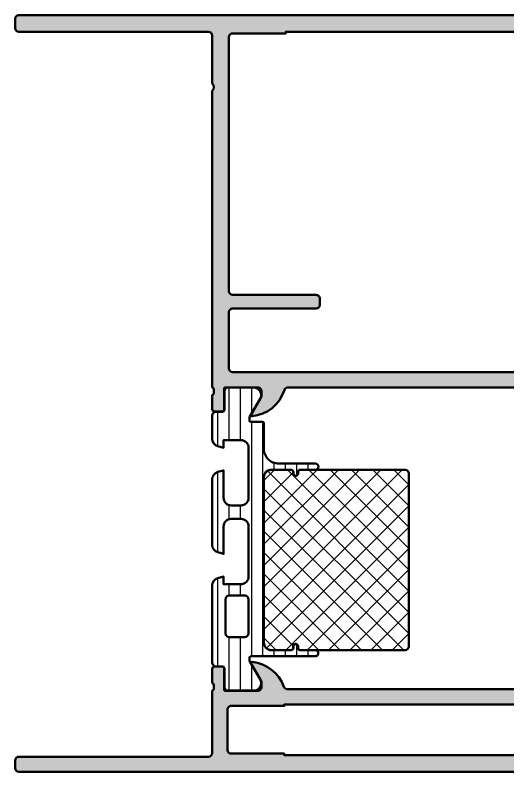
# Model space of a CAD drawing. Extents: x 0 to 130, y 0 to 100.
# Drawn here: x 0 to 65, y 0 to 99.8 of the extents above; entities that cross this region are included whole.
import ezdxf

# ---------------------------------------------------------------- set-up
doc = ezdxf.new("R2010")
doc.units = 0
for name, color, linetype, lineweight in [('0S-Alu contour', 7, 'Continuous', 50), ('0S-Alu hatch', 252, 'Continuous', 25), ('0S-Plastic contour', 254, 'Continuous', 50), ('0S-Plastic hatch', 253, 'Continuous', 25), ('0S-PT contour', 91, 'Continuous', 50), ('0S-PT hatch', 103, 'Continuous', 25)]:
    doc.layers.add(name, color=color, linetype=linetype, lineweight=lineweight)

# ---------------------------------------------------------------- blocks, each defined once
blk = doc.blocks.new('438720__DFF187B1_2FE2_44DF_8793_DDACC9FEA087_')
at = {"layer": '0S-Alu hatch'}
h = blk.add_hatch(color=256, dxfattribs=at)
edge = h.paths.add_edge_path()
edge.add_line((99.8, 50.699999999998), (99.8, 84.29999999999998))
edge.add_arc((98.8, 84.29999999999998), 1.000000000000003, 0, 90)
edge.add_line((98.8, 85.29999999999998), (98.3, 85.29999999999998))
edge.add_line((98.3, 85.29999999999998), (98.3, 82.79999999999998))
edge.add_ellipse((97.3, 82.79999999999998), major_axis=(-1.000000000000003, 0), ratio=1, start_angle=90, end_angle=180, ccw=False)
edge.add_line((97.3, 81.79999999999998), (96, 81.79999999999998))
edge.add_ellipse((96, 82.79999999999998), major_axis=(-1, 0), ratio=1, start_angle=0, end_angle=90, ccw=False)
edge.add_line((95, 82.79999999999998), (95, 89.8))
edge.add_ellipse((95.525, 90.29999999999998), major_axis=(-0.724999999999999, 0), ratio=1, start_angle=-43.60281897270329, end_angle=43.60281897270329, ccw=False)
edge.add_line((95, 90.8), (95, 96.79999999999998))
edge.add_ellipse((96, 96.79999999999998), major_axis=(-1, 0), ratio=1, start_angle=270, end_angle=360, ccw=False)
edge.add_line((96, 97.80000000000001), (97.3, 97.80000000000001))
edge.add_ellipse((97.3, 96.79999999999998), major_axis=(-1, 0), ratio=1, start_angle=180, end_angle=270, ccw=False)
edge.add_line((98.3, 96.79999999999998), (98.3, 95.29999999999998))
edge.add_line((98.3, 95.29999999999998), (98.9, 95.29999999999998))
edge.add_line((98.9, 95.29999999999998), (100, 96.4))
edge.add_line((100, 96.4), (100, 99.8))
edge.add_line((100, 99.8), (0.5000000000000285, 99.8))
edge.add_arc((0.4999999999999716, 99.29999999999998), 0.5, 89.99999999999349, 180)
edge.add_line((-2.84e-14, 99.29999999999998), (0, 98.10000000000002))
edge.add_arc((0.5, 98.10000000000002), 0.5, 180, 270)
edge.add_line((0.5, 97.60000000000001), (25.50000000000002, 97.60000000000001))
edge.add_ellipse((25.5, 97.1), major_axis=(-0.5, 0), ratio=1, start_angle=180, end_angle=269.9999999999984, ccw=False)
edge.add_line((26, 97.1), (26, 90.8))
edge.add_ellipse((25.47500000000001, 90.29999999999998), major_axis=(-0.7249999999999939, 0), ratio=1, start_angle=136.397181027296, end_angle=223.6028189727041, ccw=False)
edge.add_line((26, 89.8), (25.99999999999996, 50.70000000000001))
edge.add_ellipse((25.92116355345694, 50.43247940800688), major_axis=(-0.2788950563274352, 0), ratio=1, start_angle=178.8354106259076, end_angle=253.58012358051252, ccw=False)
edge.add_line((26.20000099999999, 50.42681100000853), (26.20000099999999, 49.97321700000851))
edge.add_ellipse((25.92113290435682, 49.96755634053145), major_axis=(-0.2789255417371434, 0), ratio=1, start_angle=106.4245945553539, end_angle=181.1628700728862, ccw=False)
edge.add_line((25.99999999999999, 49.70001300000852), (25.99999999999999, 47.82000200000002))
edge.add_arc((26.3, 47.82000200000001), 0.3000000000000114, 180, 269.9999999999973)
edge.add_line((26.29999999999999, 47.520002), (27.27997431904277, 47.520002))
edge.add_arc((27.27997431904277, 47.82000200000001), 0.3000000000000185, 270, 360)
edge.add_line((27.57997431904278, 47.82000200000001), (27.57997431904278, 50.58))
edge.add_ellipse((27.69997431904278, 50.57999999999999), major_axis=(-0.1200000000000045, 0), ratio=1, start_angle=270, end_angle=360, ccw=False)
edge.add_line((27.69997431904278, 50.7), (31.99999999999999, 50.70000000000001))
edge.add_ellipse((32, 50.2), major_axis=(-0.5000000000000071, 0), ratio=1, start_angle=180, end_angle=270.00000000000165, ccw=False)
edge.add_line((32.5, 50.2), (32.5, 49.5))
edge.add_line((32.5, 49.5), (31.11850454237761, 47.10717967697243))
edge.add_arc((31.23811978464828, 47.0381197846483), 0.1381197846482893, 150.0000000000119, 275.6225775508016)
edge.add_arc((30.76177675882616, 51.87660886184838), 5.000000000000554, 275.6225775507933, 342.2515836439298)
edge.add_ellipse((35.99999999999982, 50.20000000000041), major_axis=(-0.4999999999993678, 0), ratio=1, start_angle=269.9999999999772, end_angle=342.2515836439069, ccw=False)
edge.add_line((36.00000000000001, 50.69999999999978), (89.80000000000145, 50.69999999999999))
edge.add_ellipse((89.80000000000146, 50.20000000000146), major_axis=(-0.4999999999985292, 0), ratio=1, start_angle=197.748416356074, end_angle=270.00000000000324, ccw=False)
edge.add_arc((95.03822324117381, 51.87660886184879), 4.999999999999937, 197.7484163560697, 264.3774224492063)
edge.add_arc((94.5618802153517, 47.03811978464934), 0.1381197846482883, 264.3774224492046, 389.9999999999987)
edge.add_line((94.68149545762235, 47.10717967697348), (93.3, 49.50000000000102))
edge.add_line((93.3, 49.50000000000102), (93.3, 50.20000000000104))
edge.add_ellipse((93.79999999999998, 50.20000000000102), major_axis=(-0.4999999999999929, 0), ratio=1, start_angle=269.9999999999984, end_angle=360, ccw=False)
edge.add_line((93.8, 50.70000000000101), (98.10002568095764, 50.70000000000104))
edge.add_ellipse((98.10002568095764, 50.57999999999999), major_axis=(-0.1200000000010419, 0), ratio=1, start_angle=180, end_angle=270, ccw=False)
edge.add_line((98.22002568095868, 50.57999999999999), (98.22002568095868, 47.82000200000001))
edge.add_arc((98.5200256809587, 47.82000200000001), 0.3000000000000043, 180, 269.9999999999973)
edge.add_line((98.5200256809587, 47.520002), (99.50000000000146, 47.520002))
edge.add_arc((99.50000000000146, 47.82000200000001), 0.3000000000000114, 270, 360)
edge.add_line((99.80000000000148, 47.82000200000001), (99.80000000000148, 49.70001300000852))
edge.add_ellipse((99.87886709564464, 49.96755634053146), major_axis=(-0.2789255417371443, 0), ratio=1, start_angle=-1.1628700728879835, end_angle=73.57540544464621, ccw=False)
edge.add_line((99.59999900000147, 49.97321700000853), (99.59999900000147, 50.42681100000852))
edge.add_ellipse((99.87883644654246, 50.43247940800686), major_axis=(-0.2788950563253698, 0), ratio=1, start_angle=-73.58012358050928, end_angle=1.1645893740977726, ccw=False)
edge = h.paths.add_edge_path()
edge.add_arc((39.69999999999999, 61.60000000000001), 0.5, 270, 360)
edge.add_line((40.19999999999998, 61.60000000000001), (40.2, 62.40000000000001))
edge.add_arc((39.70000000000002, 62.40000000000001), 0.4999999999999858, 0, 90.0000000000016)
edge.add_line((39.7, 62.89999999999999), (28.69999999999999, 62.90000000000001))
edge.add_ellipse((28.69999999999999, 63.40000000000001), major_axis=(-0.5, 0), ratio=1, start_angle=0, end_angle=90, ccw=False)
edge.add_line((28.19999999999999, 63.4), (28.19999999999999, 96.90000000000003))
edge.add_ellipse((28.69999999999999, 96.90000000000003), major_axis=(-0.5, 0), ratio=1, start_angle=270, end_angle=360, ccw=False)
edge.add_line((28.69999999999999, 97.40000000000003), (35.69999999999999, 97.4))
edge.add_line((35.69999999999999, 97.4), (35.69999999999999, 97.60000000000001))
edge.add_line((35.69999999999999, 97.60000000000001), (85.8, 97.60000000000001))
edge.add_line((85.8, 97.60000000000001), (85.80000000000001, 97.4))
edge.add_line((85.80000000000001, 97.4), (92.79999999999998, 97.4))
edge.add_ellipse((92.79999999999998, 96.90000000000003), major_axis=(-0.5, 0), ratio=1, start_angle=180, end_angle=270, ccw=False)
edge.add_line((93.3, 96.90000000000003), (93.3, 81.5))
edge.add_arc((94.80000000000003, 81.5), 1.500000000000007, 180, 269.9999999999989)
edge.add_line((94.79999999999998, 80), (97.3, 79.99999999999999))
edge.add_ellipse((97.3, 79.49999999999999), major_axis=(-0.5, 0), ratio=1, start_angle=180, end_angle=270, ccw=False)
edge.add_line((97.80000000000001, 79.49999999999999), (97.79999999999998, 63.39999999999999))
edge.add_ellipse((97.3, 63.39999999999999), major_axis=(-0.4999999999999929, 0), ratio=1, start_angle=90.00000000000159, end_angle=180, ccw=False)
edge.add_line((97.30000000000003, 62.9), (86.3, 62.9))
edge.add_arc((86.3, 62.4), 0.5, 90, 180)
edge.add_line((85.8, 62.4), (85.80000000000001, 61.60000000000001))
edge.add_arc((86.3, 61.60000000000001), 0.5000000000000071, 180, 270)
edge.add_line((86.3, 61.1), (97.3, 61.10000000000001))
edge.add_ellipse((97.3, 60.60000000000001), major_axis=(-0.5, 0), ratio=1, start_angle=180, end_angle=270, ccw=False)
edge.add_line((97.80000000000001, 60.60000000000002), (97.79999999999998, 53.19999999999997))
edge.add_ellipse((97.3, 53.19999999999997), major_axis=(-0.4999999999999929, 0), ratio=1, start_angle=90, end_angle=180, ccw=False)
edge.add_line((97.3, 52.69999999999998), (28.69999999999999, 52.70000000000001))
edge.add_ellipse((28.69999999999999, 53.20000000000001), major_axis=(-0.5, 0), ratio=1, start_angle=0, end_angle=90, ccw=False)
edge.add_line((28.19999999999999, 53.2), (28.19999999999998, 60.59999999999999))
edge.add_ellipse((28.69999999999999, 60.59999999999999), major_axis=(-0.5000000000000142, 0), ratio=1, start_angle=269.9999999999984, end_angle=360, ccw=False)
edge.add_line((28.7, 61.10000000000001), (39.69999999999999, 61.10000000000001))
at = {"layer": '0S-Alu contour', "color": 7}
for points in [[(-2.84e-14, 99.29999999999998), (0, 98.10000000000002)], [(98.3, 96.79999999999998), (98.3, 95.29999999999998), (98.9, 95.29999999999998), (100, 96.4), (100, 99.8), (0.5000000000000285, 99.8)], [(0.5, 97.60000000000001), (25.50000000000002, 97.60000000000001)], [(26, 97.1), (26, 90.8)], [(28.19999999999999, 63.4), (28.19999999999999, 96.90000000000003)], [(28.69999999999999, 97.40000000000003), (35.69999999999999, 97.4), (35.69999999999999, 97.60000000000001), (85.8, 97.60000000000001), (85.80000000000001, 97.4), (92.79999999999998, 97.4)], [(93.3, 96.90000000000003), (93.3, 81.5)], [(96, 97.80000000000001), (97.3, 97.80000000000001)], [(95, 90.8), (95, 96.79999999999998)], [(26, 89.8), (25.99999999999996, 50.70000000000001)], [(95, 82.79999999999998), (95, 89.8)], [(98.8, 85.29999999999998), (98.3, 85.29999999999998), (98.3, 82.79999999999998)], [(99.8, 50.699999999998), (99.8, 84.29999999999998)], [(97.3, 81.79999999999998), (96, 81.79999999999998)], [(94.79999999999998, 80), (97.3, 79.99999999999999)], [(97.80000000000001, 79.49999999999999), (97.79999999999998, 63.39999999999999)], [(39.7, 62.89999999999999), (28.69999999999999, 62.90000000000001)], [(97.30000000000003, 62.9), (86.3, 62.9)], [(40.19999999999998, 61.60000000000001), (40.2, 62.40000000000001)], [(85.8, 62.4), (85.80000000000001, 61.60000000000001)], [(28.7, 61.10000000000001), (39.69999999999999, 61.10000000000001)], [(86.3, 61.1), (97.3, 61.10000000000001)], [(28.19999999999999, 53.2), (28.19999999999998, 60.59999999999999)], [(97.80000000000001, 60.60000000000002), (97.79999999999998, 53.19999999999997)], [(97.3, 52.69999999999998), (28.69999999999999, 52.70000000000001)], [(26.20000099999999, 50.42681100000853), (26.20000099999999, 49.97321700000851)], [(27.57997431904278, 47.82000200000001), (27.57997431904278, 50.58)], [(27.69997431904278, 50.7), (31.99999999999999, 50.70000000000001)], [(32.5, 50.2), (32.5, 49.5), (31.11850454237761, 47.10717967697243)], [(36.00000000000001, 50.69999999999978), (89.80000000000145, 50.69999999999999)], [(94.68149545762235, 47.10717967697348), (93.3, 49.50000000000102), (93.3, 50.20000000000104)], [(93.8, 50.70000000000101), (98.10002568095764, 50.70000000000104)], [(98.22002568095868, 50.57999999999999), (98.22002568095868, 47.82000200000001)], [(99.59999900000147, 49.97321700000853), (99.59999900000147, 50.42681100000852)], [(25.99999999999999, 49.70001300000852), (25.99999999999999, 47.82000200000002)], [(99.80000000000148, 47.82000200000001), (99.80000000000148, 49.70001300000852)], [(26.29999999999999, 47.520002), (27.27997431904277, 47.520002)], [(98.5200256809587, 47.520002), (99.50000000000146, 47.520002)]]:
    blk.add_lwpolyline(points, dxfattribs=at)
for centre, radius, start, end in [((0.4999999999999716, 99.29999999999998), 0.5, 89.99999999999349, 180), ((0.5, 98.10000000000002), 0.5, 180, 270), ((98.8, 84.29999999999998), 1.000000000000003, 0, 90), ((94.80000000000003, 81.5), 1.500000000000007, 180, 269.9999999999989), ((39.70000000000002, 62.40000000000001), 0.4999999999999858, 0, 90.0000000000016), ((86.3, 62.4), 0.5, 90, 180), ((39.69999999999999, 61.60000000000001), 0.5, 270, 0), ((86.3, 61.60000000000001), 0.5000000000000071, 180, 270), ((30.76177675882616, 51.87660886184838), 5.000000000000554, 275.6225775507933, 342.2515836439298), ((95.03822324117381, 51.87660886184879), 4.999999999999937, 197.7484163560697, 264.3774224492063), ((26.3, 47.82000200000001), 0.3000000000000114, 180, 269.9999999999973), ((27.27997431904277, 47.82000200000001), 0.3000000000000185, 270, 0), ((31.23811978464828, 47.0381197846483), 0.1381197846482893, 150.0000000000119, 275.6225775508016), ((94.5618802153517, 47.03811978464934), 0.1381197846482883, 264.3774224492046, 29.99999999999864), ((98.5200256809587, 47.82000200000001), 0.3000000000000043, 180, 269.9999999999973), ((99.50000000000146, 47.82000200000001), 0.3000000000000114, 270, 0)]:
    blk.add_arc(centre, radius, start, end, dxfattribs=at)
at = {"layer": '0S-Alu contour', "color": 7, "extrusion": (0, 0, -1)}
for centre, radius, start, end in [((-25.5, 97.1), 0.5, 90.0000000000016, 180), ((-28.69999999999999, 96.90000000000003), 0.5, 0, 90), ((-92.79999999999998, 96.90000000000003), 0.5, 90, 180), ((-96, 96.79999999999998), 1, 0, 90), ((-97.3, 96.79999999999998), 1, 90, 180), ((-25.47500000000001, 90.29999999999998), 0.7249999999999939, 136.3971810272959, 223.6028189727041), ((-95.525, 90.29999999999998), 0.724999999999999, 316.3971810272967, 43.60281897270331), ((-96, 82.79999999999998), 1, 270, 0), ((-97.3, 82.79999999999998), 1.000000000000003, 180, 270), ((-97.3, 79.49999999999999), 0.5, 90, 180), ((-28.69999999999999, 63.40000000000001), 0.5, 270, 0), ((-97.3, 63.39999999999999), 0.4999999999999929, 180, 269.9999999999984), ((-28.69999999999999, 60.59999999999999), 0.5000000000000142, 0, 90.0000000000016), ((-97.3, 60.60000000000001), 0.5, 90, 180), ((-28.69999999999999, 53.20000000000001), 0.5, 270, 0), ((-97.3, 53.19999999999997), 0.4999999999999929, 180, 270), ((-25.92116355345694, 50.43247940800688), 0.2788950563274352, 106.4198764194875, 181.1645893740925), ((-25.92113290435682, 49.96755634053145), 0.2789255417371434, 178.8371299271138, 253.5754054446461), ((-27.69997431904278, 50.57999999999999), 0.1200000000000045, 0, 90), ((-32, 50.2), 0.5000000000000071, 89.99999999999837, 180), ((-35.99999999999982, 50.20000000000041), 0.4999999999993678, 17.74841635609313, 90.0000000000228), ((-89.80000000000146, 50.20000000000146), 0.4999999999985292, 89.99999999999675, 162.251583643926), ((-93.79999999999998, 50.20000000000102), 0.4999999999999929, 0, 90.0000000000016), ((-98.10002568095764, 50.57999999999999), 0.1200000000010419, 90, 180), ((-99.87883644654246, 50.43247940800686), 0.2788950563253698, 358.8354106259022, 73.58012358050937), ((-99.87886709564464, 49.96755634053146), 0.2789255417371443, 286.4245945553538, 1.162870072888105)]:
    blk.add_arc(centre, radius, start, end, dxfattribs=at)
blk = doc.blocks.new('438260__5B9EB862_F259_4979_A727_51D147B3222C_')
at = {"layer": '0S-Alu hatch'}
h = blk.add_hatch(color=256, dxfattribs=at)
edge = h.paths.add_edge_path()
edge.add_line((123.7, 3.999999999999999), (123.7, 4.5))
edge.add_arc((123.2, 4.5), 0.4999999999999992, 0, 90)
edge.add_line((123.2, 4.999999999999999), (120.4, 5))
edge.add_arc((120.4, 4.500000000000003), 0.4999999999999974, 89.99999999999837, 180)
edge.add_line((119.9, 4.5), (119.9, 4.299999999999999))
edge.add_arc((120.4, 4.299999999999998), 0.5000000000000018, 180, 270)
edge.add_line((120.4, 3.799999999999997), (120.9, 3.799999999999998))
edge.add_ellipse((120.9, 3.299999999999998), major_axis=(-0.5, 0), ratio=1, start_angle=180, end_angle=270, ccw=False)
edge.add_line((121.4, 3.299999999999998), (121.4, 2.499999999999996))
edge.add_ellipse((120.9, 2.499999999999998), major_axis=(-0.5, 0), ratio=1, start_angle=90, end_angle=180, ccw=False)
edge.add_line((120.9, 1.999999999999998), (104.8, 2.000000000000001))
edge.add_line((104.8, 2.000000000000001), (98.7287529500121, 2.433660503570568))
edge.add_ellipse((98.80000000000003, 3.431119203401302), major_axis=(-0.9999999999999994, 0), ratio=1, start_angle=0, end_angle=85.91438322002472, ccw=False)
edge.add_line((97.80000000000001, 3.4311192034013), (97.80000000000001, 8.500000000000027))
edge.add_ellipse((98.30000000000001, 8.500000000000025), major_axis=(-0.4999999999999929, 0), ratio=1, start_angle=270, end_angle=360, ccw=False)
edge.add_line((98.30000000000001, 9.000000000000018), (99.30000000000001, 9.000000000000014))
edge.add_arc((99.30000000000001, 9.500000000000004), 0.4999999999999894, 270, 360)
edge.add_line((99.8, 9.500000000000007), (99.8, 10.69999999999998))
edge.add_ellipse((99.87883644654305, 10.9675205919931), major_axis=(-0.2788950563274398, 0), ratio=1, start_angle=-1.1645893740985116, end_angle=73.58012358050672, ccw=False)
edge.add_line((99.599999, 10.97318899999149), (99.599999, 11.42678299999149))
edge.add_ellipse((99.87886709564316, 11.43244365946854), major_axis=(-0.2789255417371504, 0), ratio=1, start_angle=-73.5754054446466, end_angle=1.1628700728858803, ccw=False)
edge.add_line((99.8, 11.69998699999149), (99.8, 13.57999799999999))
edge.add_arc((99.49999999999999, 13.57999799999999), 0.3000000000000043, 0, 89.99999999999729)
edge.add_line((99.50000000000001, 13.87999799999999), (98.5200256809572, 13.87999799999999))
edge.add_arc((98.5200256809572, 13.57999799999999), 0.3000000000000043, 90, 180)
edge.add_line((98.2200256809572, 13.57999799999999), (98.2200256809572, 10.81999999999999))
edge.add_ellipse((98.10002568095724, 10.81999999999999), major_axis=(-0.1199999999999761, 0), ratio=1, start_angle=90, end_angle=180, ccw=False)
edge.add_line((98.10002568095724, 10.70000000000001), (93.79999999999998, 10.70000000000001))
edge.add_ellipse((93.8, 11.20000000000001), major_axis=(-0.5000000000000036, 0), ratio=1, start_angle=0, end_angle=89.9999999999967, ccw=False)
edge.add_line((93.3, 11.20000000000002), (93.3, 11.9))
edge.add_line((93.3, 11.9), (94.68149545762235, 14.29282032302757))
edge.add_arc((94.5618802153517, 14.36188021535171), 0.1381197846482903, 329.9999999999994, 455.6225775507956)
edge.add_arc((95.03822324117374, 9.52339113815216), 5.000000000000031, 95.62257755079277, 160.0499003679405)
edge.add_ellipse((89.86827747940465, 11.39999999999997), major_axis=(-0.499999999999961, 0), ratio=1, start_angle=90.00000000000978, end_angle=160.0499003679496, ccw=False)
edge.add_line((89.86827747940472, 10.90000000000001), (35.93172252059527, 10.90000000000001))
edge.add_ellipse((35.93172252059527, 11.40000000000015), major_axis=(-0.5000000000001404, 0), ratio=1, start_angle=19.95009963205888, end_angle=90, ccw=False)
edge.add_arc((30.76177675882624, 9.523391138152375), 4.999999999999785, 19.95009963205865, 84.37742244920679)
edge.add_arc((31.23811978464829, 14.3618802153517), 0.1381197846482707, 84.37742244920344, 209.9999999999997)
edge.add_line((31.11850454237765, 14.29282032302757), (32.50000000000002, 11.9))
edge.add_line((32.50000000000002, 11.9), (32.50000000000006, 11.20000000000004))
edge.add_ellipse((32, 11.20000000000007), major_axis=(-0.500000000000057, 0), ratio=1, start_angle=89.9999999999967, end_angle=180, ccw=False)
edge.add_line((31.99999999999997, 10.70000000000001), (27.69997431904275, 10.70000000000001))
edge.add_ellipse((27.69997431904277, 10.81999999999998), major_axis=(-0.1199999999999655, 0), ratio=1, start_angle=0, end_angle=89.99999999999329, ccw=False)
edge.add_line((27.57997431904281, 10.81999999999998), (27.57997431904279, 13.57999800000001))
edge.add_arc((27.2799743190428, 13.57999799999999), 0.2999999999999971, 0, 90.00000000000273)
edge.add_line((27.27997431904278, 13.87999799999999), (26.29999999999999, 13.87999799999999))
edge.add_arc((26.29999999999997, 13.57999799999999), 0.2999999999999989, 89.99999999999729, 180)
edge.add_line((25.99999999999997, 13.57999800000001), (25.99999999999999, 11.69998699999147))
edge.add_ellipse((25.92113290435684, 11.43244365946854), major_axis=(-0.2789255417371332, 0), ratio=1, start_angle=178.8371299271155, end_angle=253.5754054446486, ccw=False)
edge.add_line((26.20000099999999, 11.42678299999149), (26.20000099999999, 10.9731889999915))
edge.add_ellipse((25.92116355345698, 10.9675205919931), major_axis=(-0.2788950563273956, 0), ratio=1, start_angle=106.419876419496, end_angle=181.164589374102, ccw=False)
edge.add_line((26.00000000000003, 10.70000000000003), (26, 2.500000000000033))
edge.add_ellipse((25.49999999999999, 2.500000000000023), major_axis=(-0.5000000000000142, 0), ratio=1, start_angle=90.00000000000159, end_angle=180, ccw=False)
edge.add_line((25.5, 2.000000000000009), (0.4999999999999432, 2.000000000000015))
edge.add_arc((0.4999999999999716, 1.500000000000044), 0.4999999999999716, 90.00000000000325, 180)
edge.add_line((0, 1.50000000000003), (0, 0.5000000000000313))
edge.add_arc((0.5, 0.5000000000000169), 0.5, 180, 270)
edge.add_line((0.5, 1.69e-14), (129.5, 0))
edge.add_arc((129.5, 0.5), 0.5, 270, 360)
edge.add_line((130, 0.4999999999999998), (130, 4.499999999999999))
edge.add_arc((129.5, 4.499999999999999), 0.500000000000002, 0, 90)
edge.add_line((129.5, 5), (128.2, 5))
edge.add_arc((128.2, 4.499999999999999), 0.5000000000000009, 90, 180)
edge.add_line((127.7, 4.5), (127.7, 3.999999999999999))
edge.add_line((127.7, 3.999999999999999), (128.7, 3.999999999999998))
edge.add_line((128.7, 3.999999999999998), (128.7, 2.499999999999999))
edge.add_ellipse((127.7, 2.499999999999999), major_axis=(-1, 0), ratio=1, start_angle=90, end_angle=180, ccw=False)
edge.add_line((127.7, 1.499999999999999), (123.7, 1.499999999999999))
edge.add_ellipse((123.7, 2.499999999999999), major_axis=(-1, 0), ratio=1, start_angle=0, end_angle=90, ccw=False)
edge.add_line((122.7, 2.499999999999997), (122.7, 3.999999999999999))
edge.add_line((122.7, 3.999999999999999), (123.7, 3.999999999999999))
edge = h.paths.add_edge_path()
edge.add_line((90.30000000000001, 2.200000000000016), (35.5, 2.200000000000016))
edge.add_line((35.5, 2.200000000000016), (35.5, 2.400000000000015))
edge.add_line((35.5, 2.400000000000015), (28.5, 2.400000000000016))
edge.add_ellipse((28.50000000000001, 2.90000000000003), major_axis=(-0.5000000000000138, 0), ratio=1, start_angle=0, end_angle=89.9999999999983, ccw=False)
edge.add_line((28, 2.900000000000046), (27.99999999999994, 8.200000000000003))
edge.add_ellipse((28.49999999999997, 8.199999999999992), major_axis=(-0.5000000000000285, 0), ratio=1, start_angle=269.9999999999984, end_angle=360, ccw=False)
edge.add_line((28.49999999999999, 8.70000000000002), (35.50000000000003, 8.700000000000014))
edge.add_line((35.50000000000003, 8.700000000000014), (35.5, 8.900000000000013))
edge.add_line((35.5, 8.900000000000013), (90.29999999999998, 8.900000000000013))
edge.add_line((90.29999999999998, 8.900000000000013), (90.29999999999998, 8.700000000000014))
edge.add_line((90.29999999999998, 8.700000000000014), (95.29999999999998, 8.700000000000015))
edge.add_ellipse((95.30000000000001, 8.200000000000008), major_axis=(-0.5000000000000071, 0), ratio=1, start_angle=180, end_angle=270.00000000000165, ccw=False)
edge.add_line((95.80000000000001, 8.200000000000014), (95.79999999999998, 2.900000000000019))
edge.add_ellipse((95.29999999999998, 2.900000000000022), major_axis=(-0.5000000000000071, 0), ratio=1, start_angle=90, end_angle=180, ccw=False)
edge.add_line((95.29999999999998, 2.400000000000015), (90.29999999999998, 2.400000000000016))
edge.add_line((90.29999999999998, 2.400000000000016), (90.30000000000001, 2.200000000000016))
at = {"layer": '0S-Alu contour', "color": 7}
for points in [[(31.11850454237765, 14.29282032302757), (32.50000000000002, 11.9), (32.50000000000006, 11.20000000000004)], [(93.3, 11.20000000000002), (93.3, 11.9), (94.68149545762235, 14.29282032302757)], [(25.99999999999997, 13.57999800000001), (25.99999999999999, 11.69998699999147)], [(27.27997431904278, 13.87999799999999), (26.29999999999999, 13.87999799999999)], [(27.57997431904281, 10.81999999999998), (27.57997431904279, 13.57999800000001)], [(98.2200256809572, 13.57999799999999), (98.2200256809572, 10.81999999999999)], [(99.50000000000001, 13.87999799999999), (98.5200256809572, 13.87999799999999)], [(99.8, 11.69998699999149), (99.8, 13.57999799999999)], [(26.20000099999999, 11.42678299999149), (26.20000099999999, 10.9731889999915)], [(99.599999, 10.97318899999149), (99.599999, 11.42678299999149)], [(26.00000000000003, 10.70000000000003), (26, 2.500000000000033)], [(31.99999999999997, 10.70000000000001), (27.69997431904275, 10.70000000000001)], [(89.86827747940472, 10.90000000000001), (35.93172252059527, 10.90000000000001)], [(98.10002568095724, 10.70000000000001), (93.79999999999998, 10.70000000000001)], [(99.8, 9.500000000000007), (99.8, 10.69999999999998)], [(98.30000000000001, 9.000000000000018), (99.30000000000001, 9.000000000000014)], [(28, 2.900000000000046), (27.99999999999994, 8.200000000000003)], [(28.49999999999999, 8.70000000000002), (35.50000000000003, 8.700000000000014), (35.5, 8.900000000000013), (90.29999999999998, 8.900000000000013), (90.29999999999998, 8.700000000000014), (95.29999999999998, 8.700000000000015)], [(95.80000000000001, 8.200000000000014), (95.79999999999998, 2.900000000000019)], [(97.80000000000001, 3.4311192034013), (97.80000000000001, 8.500000000000027)], [(123.2, 4.999999999999999), (120.4, 5)], [(129.5, 5), (128.2, 5)], [(119.9, 4.5), (119.9, 4.299999999999999)], [(122.7, 2.499999999999997), (122.7, 3.999999999999999), (123.7, 3.999999999999999)], [(123.7, 3.999999999999999), (123.7, 4.5)], [(127.7, 4.5), (127.7, 3.999999999999999), (128.7, 3.999999999999998), (128.7, 2.499999999999999)], [(130, 0.4999999999999998), (130, 4.499999999999999)], [(120.4, 3.799999999999997), (120.9, 3.799999999999998)], [(121.4, 3.299999999999998), (121.4, 2.499999999999996)], [(25.5, 2.000000000000009), (0.4999999999999432, 2.000000000000015)], [(90.30000000000001, 2.200000000000016), (35.5, 2.200000000000016), (35.5, 2.400000000000015), (28.5, 2.400000000000016)], [(95.29999999999998, 2.400000000000015), (90.29999999999998, 2.400000000000016), (90.30000000000001, 2.200000000000016)], [(120.9, 1.999999999999998), (104.8, 2.000000000000001), (98.7287529500121, 2.433660503570568)], [(0, 1.50000000000003), (0, 0.5000000000000313)], [(127.7, 1.499999999999999), (123.7, 1.499999999999999)], [(0.5, 1.69e-14), (129.5, 0)]]:
    blk.add_lwpolyline(points, dxfattribs=at)
for centre, radius, start, end in [((31.23811978464829, 14.3618802153517), 0.1381197846482707, 84.37742244920344, 209.9999999999997), ((30.76177675882624, 9.523391138152375), 4.999999999999785, 19.95009963205865, 84.37742244920679), ((95.03822324117374, 9.52339113815216), 5.000000000000031, 95.62257755079277, 160.0499003679405), ((94.5618802153517, 14.36188021535171), 0.1381197846482903, 329.9999999999994, 95.62257755079555), ((26.29999999999997, 13.57999799999999), 0.2999999999999989, 89.99999999999729, 180), ((27.2799743190428, 13.57999799999999), 0.2999999999999971, 0, 90.00000000000273), ((98.5200256809572, 13.57999799999999), 0.3000000000000043, 90, 180), ((99.49999999999999, 13.57999799999999), 0.3000000000000043, 0, 89.99999999999729), ((99.30000000000001, 9.500000000000004), 0.4999999999999894, 270, 0), ((120.4, 4.500000000000003), 0.4999999999999974, 89.99999999999837, 180), ((123.2, 4.5), 0.4999999999999992, 0, 90), ((128.2, 4.499999999999999), 0.5000000000000009, 90, 180), ((129.5, 4.499999999999999), 0.500000000000002, 0, 90), ((120.4, 4.299999999999998), 0.5000000000000018, 180, 270), ((0.4999999999999716, 1.500000000000044), 0.4999999999999716, 90.00000000000325, 180), ((0.5, 0.5000000000000169), 0.5, 180, 270), ((129.5, 0.5), 0.5, 270, 0)]:
    blk.add_arc(centre, radius, start, end, dxfattribs=at)
at = {"layer": '0S-Alu contour', "color": 7, "extrusion": (0, 0, -1)}
for centre, radius, start, end in [((-25.92113290435684, 11.43244365946854), 0.2789255417371332, 106.4245945553514, 181.1628700728846), ((-32, 11.20000000000007), 0.500000000000057, 180, 270.0000000000033), ((-35.93172252059527, 11.40000000000015), 0.5000000000001404, 270, 340.0499003679411), ((-89.86827747940465, 11.39999999999997), 0.499999999999961, 199.9500996320505, 269.9999999999902), ((-93.8, 11.20000000000001), 0.5000000000000036, 270.0000000000033, 0), ((-99.87886709564316, 11.43244365946854), 0.2789255417371504, 358.8371299271141, 73.57540544464665), ((-25.92116355345698, 10.9675205919931), 0.2788950563273956, 178.835410625898, 253.580123580504), ((-27.69997431904277, 10.81999999999998), 0.1199999999999655, 270.0000000000068, 0), ((-98.10002568095724, 10.81999999999999), 0.1199999999999761, 180, 270), ((-99.87883644654305, 10.9675205919931), 0.2788950563274398, 286.4198764194934, 1.164589374098488), ((-98.30000000000001, 8.500000000000025), 0.4999999999999929, 0, 90), ((-28.49999999999997, 8.199999999999992), 0.5000000000000285, 0, 90.0000000000016), ((-95.30000000000001, 8.200000000000008), 0.5000000000000071, 89.99999999999837, 180), ((-98.80000000000003, 3.431119203401302), 0.9999999999999994, 274.0856167799754, 0), ((-120.9, 3.299999999999998), 0.5, 90, 180), ((-25.49999999999999, 2.500000000000023), 0.5000000000000142, 180, 269.9999999999984), ((-28.50000000000001, 2.90000000000003), 0.5000000000000138, 270.0000000000017, 0), ((-95.29999999999998, 2.900000000000022), 0.5000000000000071, 180, 270), ((-120.9, 2.499999999999998), 0.5, 180, 270), ((-123.7, 2.499999999999999), 1, 270, 0), ((-127.7, 2.499999999999999), 1, 180, 270)]:
    blk.add_arc(centre, radius, start, end, dxfattribs=at)
blk = doc.blocks.new('284257__7E490829_2574_4568_9CB7_D7D59CC51C2A___B573F062_CD76_4101_97BA_6370BFA77644_')
at = {"layer": '0S-Plastic hatch'}
h = blk.add_hatch(dxfattribs=at)
h.set_pattern_fill('ANSI31', color=256, scale=0.4680000000000001, angle=45, style=0)
h.set_pattern_definition([(90, (0, 0), (-1.4859, 0), [])])
edge = h.paths.add_edge_path()
edge.add_ellipse((27.00110710594783, 29.91999088750824), major_axis=(-1.001153084358503, 0), ratio=1, start_angle=0.040326431516689354, end_angle=74.940297523521, ccw=False)
edge.add_line((25.99995426956255, 29.9192862469864), (25.99995426956261, 38.58127355167418))
edge.add_ellipse((27.00114681860393, 38.58048353022949), major_axis=(-1.001192860736501, 0), ratio=1, start_angle=285.06279992739553, end_angle=359.95478903119766, ccw=False)
edge.add_line((26.74095921340987, 39.54727696964306), (27.49993901077337, 39.75027989933032))
edge.add_line((27.49993901077337, 39.75027989933032), (27.49993901077366, 36.15027989933746))
edge.add_arc((28.50007618974189, 36.15041708073968), 1.000137188376308, 180.0078588372284, 269.9932336118363)
edge.add_line((28.49995807778888, 35.15027989933763), (29.79996572012496, 35.15027989933763))
edge.add_arc((29.7998556998959, 36.15038915102483), 1.000109257738763, 270.0063030061466, 359.9932598634653)
edge.add_line((30.79996495071461, 36.15027150059711), (30.7999649507145, 42.75027989933049))
edge.add_arc((29.79984730016724, 42.75016224791457), 1.000117657467366, 0.0067401365346983, 89.99369699385863)
edge.add_line((29.79995732132025, 43.75027989933032), (27.49993901077366, 43.75027989933033))
edge.add_line((27.49993901077366, 43.75027989933033), (27.49996189895691, 42.75027989933044))
edge.add_line((27.49996189895691, 42.75027989933044), (26.74095921341015, 42.95322179386157))
edge.add_ellipse((27.00107350509695, 43.91995107328201), major_axis=(-1.001111854104478, 0), ratio=1, start_angle=0.040326431516689354, end_angle=74.9402975235069, ccw=False)
edge.add_line((25.99996189895549, 43.91924646177937), (25.99996189895549, 46.98996489895546))
edge.add_ellipse((26.5, 46.98996489895546), major_axis=(-0.5000381010445097, 0), ratio=1, start_angle=270, end_angle=360, ccw=False)
edge.add_line((26.5, 47.49000299999997), (27.32033267325758, 47.49000299999997))
edge.add_arc((27.32033267325753, 47.79000299999998), 0.3000000000000114, 270.0000000000108, 360)
edge.add_line((27.62033267325754, 47.79000299999998), (27.61999804395126, 50.19000138293622))
edge.add_ellipse((28.11999402139006, 50.19000402256122), major_axis=(-0.499995977445768, 0), ratio=1, start_angle=-90.0003024811964, end_angle=0.0003024817733034979, ccw=False)
edge.add_line((28.11999666101522, 50.69000000000002), (31.43515934783162, 50.69000000000002))
edge.add_ellipse((31.44703679091148, 49.69007053931508), major_axis=(-0.9999999999999012, 0), ratio=1, start_angle=150.0000034006488, end_angle=270.68054336164613, ccw=False)
edge.add_line((32.3130622243721, 49.19007059071591), (30.96698728326969, 46.85860008235883))
edge.add_arc((31.40000000000005, 46.60860010805929), 0.4999999999999749, 150.0000034006565, 180)
edge.add_line((30.90000000000008, 46.60860010805937), (30.90000349767237, 46.34999996007898))
edge.add_arc((31.10000349767219, 46.3499999600787), 0.1999999999998181, 180, 269.9999999999349)
edge.add_line((31.10000349767196, 46.14999996007888), (32.64996189895575, 46.14999996007904))
edge.add_ellipse((32.64996189895574, 45.99999996007904), major_axis=(-0.1499999999999915, 0), ratio=1, start_angle=180, end_angle=269.99999999999454, ccw=False)
edge.add_line((32.79996189895573, 45.99999996007903), (32.7999618989555, 42.72997289329786))
edge.add_arc((34.79836185536665, 42.64998780583801), 2.00000000000001, 177.7079847789673, 269.9999999999988)
edge.add_line((34.79836185536661, 40.649987805838), (39.59995772363342, 40.64998780583755))
edge.add_ellipse((39.59995772363342, 40.24999390935316), major_axis=(-0.3999938964843821, 0), ratio=1, start_angle=90, end_angle=270, ccw=False)
edge.add_line((39.59995772363342, 39.85000001286879), (37.59995467187585, 39.85000001286817))
edge.add_arc((37.59995467187585, 39.55000001286821), 0.2999999999999545, 90, 180)
edge.add_line((37.2999546718759, 39.55000001286821), (37.29995467187578, 39.35000001286566))
edge.add_ellipse((36.9999592495125, 39.35000001286558), major_axis=(-0.2999954223632812, 0), ratio=1, start_angle=0, end_angle=180, ccw=False)
edge.add_line((36.69996382714922, 39.3500000128655), (36.69996382714911, 39.55000001286804))
edge.add_arc((36.39996382714904, 39.55000001286809), 0.3000000000000682, 0, 90)
edge.add_line((36.39996382714904, 39.85000001286816), (33.80000004367017, 39.85000001286907))
edge.add_arc((33.80000004367014, 38.85000001286893), 1.000000000000135, 89.99999999999837, 180)
edge.add_line((32.80000004367, 38.85000001286902), (32.8000000436684, 17.04998780583797))
edge.add_arc((33.80000004366852, 17.04998780583791), 1.000000000000113, 180, 270.0000000000098)
edge.add_line((33.80000004366869, 16.0499878058378), (36.39996382714898, 16.04998780583774))
edge.add_arc((36.39996382714904, 16.34998780583792), 0.3000000000001819, 269.9999999999891, 360)
edge.add_line((36.69996382714922, 16.34998780583792), (36.69996382714911, 16.54998780584041))
edge.add_ellipse((36.99995924951244, 16.54998780584044), major_axis=(-0.2999954223633381, 0), ratio=1, start_angle=180, end_angle=360, ccw=False)
edge.add_line((37.29995467187578, 16.54998780584048), (37.29995467187578, 16.34998780583792))
edge.add_arc((37.59995467187591, 16.34998780583792), 0.300000000000125, 180, 269.9999999999891)
edge.add_line((37.59995467187585, 16.0499878058378), (39.59995772363348, 16.0499878058378))
edge.add_ellipse((39.59995772363345, 15.64999390935343), major_axis=(-0.399993896484375, 0), ratio=1, start_angle=89.99999999999591, end_angle=269.9999999999959, ccw=False)
edge.add_line((39.59995772363342, 15.25000001286905), (31.10000000000004, 15.25000001286894))
edge.add_arc((31.10000000000004, 15.05000001286893), 0.2000000000000046, 90, 180)
edge.add_line((30.90000000000003, 15.0500000128689), (30.90000000000008, 14.7913998919406))
edge.add_arc((31.40000000000004, 14.79139989194068), 0.4999999999999574, 180, 209.9999965993434)
edge.add_line((30.96698728326969, 14.54139991764115), (32.31306222437198, 12.20992940928408))
edge.add_ellipse((31.44703679091139, 11.70992946068495), major_axis=(-0.9999999999998701, 0), ratio=1, start_angle=89.31945663835302, end_angle=209.9999965993502, ccw=False)
edge.add_line((31.4351593478315, 10.71000000000003), (28.11999666101534, 10.71000000000003))
edge.add_ellipse((28.11999402139017, 11.20999597743872), major_axis=(-0.4999959774456543, 0), ratio=1, start_angle=-0.0003024817733034979, end_angle=90.00030248119651, ccw=False)
edge.add_line((27.61999804395149, 11.20999861706371), (27.62033267325765, 13.60999700000001))
edge.add_arc((27.32033267325758, 13.60999699999996), 0.3000000000000682, 0, 90)
edge.add_line((27.32033267325758, 13.90999700000002), (26.50000005859713, 13.90999701287164))
edge.add_ellipse((26.50000005859709, 14.40999701287173), major_axis=(-0.5000000000000906, 0), ratio=1, start_angle=1.2194326814096712e-05, end_angle=90.00000000000318, ccw=False)
edge.add_line((26.00000005859701, 14.40999690624123), (26.00000000994234, 24.58101912852668))
edge.add_ellipse((27.00116168274067, 24.58022913144578), major_axis=(-1.001161984483901, 0), ratio=1, start_angle=285.062799927394, end_angle=359.9547890311816, ccw=False)
edge.add_line((26.74098210159329, 25.54699275546651), (27.49996189895674, 25.74999568515368))
edge.add_line((27.49996189895674, 25.74999568515368), (27.49993901077349, 24.74999568515368))
edge.add_line((27.49993901077349, 24.74999568515368), (29.79995732132025, 24.74999568515379))
edge.add_arc((29.79984730050303, 25.75011028447322), 1.000114605371024, 270.0063030061395, 359.9932598633572)
edge.add_line((30.79996189895397, 25.74999263341634), (30.79996495071473, 32.35029440486361))
edge.add_arc((29.79985569989593, 32.3501767544358), 1.00010925773885, 0.0067401366428458, 89.9936969938615)
edge.add_line((29.79996572012485, 33.35028600612309), (28.49995807778916, 33.35028600612308))
edge.add_arc((28.50007618974206, 32.35014882472086), 1.000137188376476, 90.00676638815717, 179.9921411627716)
edge.add_line((27.49993901077366, 32.35028600612331), (27.49993901077332, 28.75029213900062))
edge.add_line((27.49993901077332, 28.75029213900062), (26.74098210159386, 28.95322179386158))
edge = h.paths.add_edge_path()
edge.add_arc((30.26817536364914, 18.2547240112248), 0.4999999999999965, 270, 360)
edge.add_line((30.76817536364913, 18.25472401122481), (30.76817536364913, 22.75472401122481))
edge.add_arc((30.26817536364919, 22.75472401122474), 0.4999999999999432, 0, 90.00000000000651)
edge.add_line((30.26817536364914, 23.25472401122469), (28.26817476833733, 23.25472401122469))
edge.add_arc((28.26817476833732, 22.75472401122469), 0.5000000000000071, 89.99999999999837, 180.0000430627042)
edge.add_line((27.76817476833745, 22.75472363546082), (27.76817852597654, 18.25472363546093))
edge.add_arc((28.26817852597637, 18.25472401122478), 0.4999999999999706, 180.0000430542398, 269.9999999999935)
edge.add_line((28.26817852597631, 17.75472401122481), (30.26817536364914, 17.75472401122481))
at = {"layer": '0S-Alu contour', "color": 7}
for points in [[(30.26817536364914, 23.25472401122469), (28.26817476833733, 23.25472401122469)], [(27.76817476833745, 22.75472363546082), (27.76817852597654, 18.25472363546093)], [(30.76817536364913, 18.25472401122481), (30.76817536364913, 22.75472401122481)], [(28.26817852597631, 17.75472401122481), (30.26817536364914, 17.75472401122481)]]:
    blk.add_lwpolyline(points, dxfattribs=at)
for centre, radius, start, end in [((28.26817476833732, 22.75472401122469), 0.5000000000000071, 89.99999999999837, 180.0000430627042), ((30.26817536364919, 22.75472401122474), 0.4999999999999432, 0, 90.00000000000651), ((28.26817852597637, 18.25472401122478), 0.4999999999999706, 180.0000430542398, 269.9999999999935), ((30.26817536364914, 18.2547240112248), 0.4999999999999965, 270, 0)]:
    blk.add_arc(centre, radius, start, end, dxfattribs=at)
at = {"layer": '0S-Plastic contour', "color": 7}
for points in [[(27.62033267325754, 47.79000299999998), (27.61999804395126, 50.19000138293622)], [(28.11999666101522, 50.69000000000002), (31.43515934783162, 50.69000000000002)], [(32.3130622243721, 49.19007059071591), (30.96698728326969, 46.85860008235883)], [(25.99996189895549, 43.91924646177937), (25.99996189895549, 46.98996489895546)], [(26.5, 47.49000299999997), (27.32033267325758, 47.49000299999997)], [(30.90000000000008, 46.60860010805937), (30.90000349767237, 46.34999996007898)], [(31.10000349767196, 46.14999996007888), (32.64996189895575, 46.14999996007904)], [(32.79996189895573, 45.99999996007903), (32.7999618989555, 42.72997289329786)], [(29.79995732132025, 43.75027989933032), (27.49993901077366, 43.75027989933033), (27.49996189895691, 42.75027989933044), (26.74095921341015, 42.95322179386157)], [(30.79996495071461, 36.15027150059711), (30.7999649507145, 42.75027989933049)], [(34.79836185536661, 40.649987805838), (39.59995772363342, 40.64998780583755)], [(26.74095921340987, 39.54727696964306), (27.49993901077337, 39.75027989933032), (27.49993901077366, 36.15027989933746)], [(36.39996382714904, 39.85000001286816), (33.80000004367017, 39.85000001286907)], [(36.69996382714922, 39.3500000128655), (36.69996382714911, 39.55000001286804)], [(37.2999546718759, 39.55000001286821), (37.29995467187578, 39.35000001286566)], [(39.59995772363342, 39.85000001286879), (37.59995467187585, 39.85000001286817)], [(25.99995426956255, 29.9192862469864), (25.99995426956261, 38.58127355167418)], [(32.80000004367, 38.85000001286902), (32.8000000436684, 17.04998780583797)], [(28.49995807778888, 35.15027989933763), (29.79996572012496, 35.15027989933763)], [(29.79996572012485, 33.35028600612309), (28.49995807778916, 33.35028600612308)], [(27.49993901077366, 32.35028600612331), (27.49993901077332, 28.75029213900062), (26.74098210159386, 28.95322179386158)], [(30.79996189895397, 25.74999263341634), (30.79996495071473, 32.35029440486361)], [(26.74098210159329, 25.54699275546651), (27.49996189895674, 25.74999568515368), (27.49993901077349, 24.74999568515368), (29.79995732132025, 24.74999568515379)], [(26.00000005859701, 14.40999690624123), (26.00000000994234, 24.58101912852668)], [(33.80000004366869, 16.0499878058378), (36.39996382714898, 16.04998780583774)], [(36.69996382714922, 16.34998780583792), (36.69996382714911, 16.54998780584041)], [(37.29995467187578, 16.54998780584048), (37.29995467187578, 16.34998780583792)], [(37.59995467187585, 16.0499878058378), (39.59995772363348, 16.0499878058378)], [(30.90000000000003, 15.0500000128689), (30.90000000000008, 14.7913998919406)], [(39.59995772363342, 15.25000001286905), (31.10000000000004, 15.25000001286894)], [(30.96698728326969, 14.54139991764115), (32.31306222437198, 12.20992940928408)], [(27.32033267325758, 13.90999700000002), (26.50000005859713, 13.90999701287164)], [(27.61999804395149, 11.20999861706371), (27.62033267325765, 13.60999700000001)], [(31.4351593478315, 10.71000000000003), (28.11999666101534, 10.71000000000003)]]:
    blk.add_lwpolyline(points, dxfattribs=at)
at = {"layer": '0S-Plastic contour', "color": 7, "extrusion": (0, 0, -1)}
for centre, radius, start, end in [((-28.11999402139006, 50.19000402256122), 0.499995977445768, 359.9996975182267, 90.00030248119644), ((-31.44703679091148, 49.69007053931508), 0.9999999999999012, 89.31945663835387, 209.9999965993513), ((-26.5, 46.98996489895546), 0.5000381010445097, 0, 90), ((-32.64996189895574, 45.99999996007904), 0.1499999999999915, 90.00000000000543, 180), ((-27.00107350509695, 43.91995107328201), 1.001111854104478, 285.0597024764931, 359.9596735684833), ((-39.59995772363342, 40.24999390935316), 0.3999938964843821, 90, 270), ((-27.00114681860393, 38.58048353022949), 1.001192860736501, 0.0452109688023067, 74.93720007260444), ((-36.9999592495125, 39.35000001286558), 0.2999954223632812, 180, 0), ((-27.00110710594783, 29.91999088750824), 1.001153084358503, 285.059702476479, 359.9596735684833), ((-27.00116168274067, 24.58022913144578), 1.001161984483901, 0.0452109688184296, 74.93720007260602), ((-36.99995924951244, 16.54998780584044), 0.2999954223633381, 0, 180), ((-39.59995772363345, 15.64999390935343), 0.399993896484375, 90.00000000000406, 270.0000000000041), ((-26.50000005859709, 14.40999701287173), 0.5000000000000906, 269.9999999999968, 359.9999878056732), ((-31.44703679091139, 11.70992946068495), 0.9999999999998701, 150.0000034006498, 270.680543361647), ((-28.11999402139017, 11.20999597743872), 0.4999959774456543, 269.9996975188035, 0.0003024817733149)]:
    blk.add_arc(centre, radius, start, end, dxfattribs=at)
at = {"layer": '0S-Plastic contour', "color": 7}
for centre, radius, start, end in [((27.32033267325753, 47.79000299999998), 0.3000000000000114, 270.0000000000108, 0), ((31.40000000000005, 46.60860010805929), 0.4999999999999749, 150.0000034006565, 180), ((31.10000349767219, 46.3499999600787), 0.1999999999998181, 180, 269.9999999999349), ((29.79984730016724, 42.75016224791457), 1.000117657467366, 0.0067401365346983, 89.99369699385863), ((34.79836185536665, 42.64998780583801), 2.00000000000001, 177.7079847789673, 269.9999999999988), ((33.80000004367014, 38.85000001286893), 1.000000000000135, 89.99999999999837, 180), ((36.39996382714904, 39.55000001286809), 0.3000000000000682, 0, 90), ((37.59995467187585, 39.55000001286821), 0.2999999999999545, 90, 180), ((28.50007618974189, 36.15041708073968), 1.000137188376308, 180.0078588372284, 269.9932336118363), ((29.7998556998959, 36.15038915102483), 1.000109257738763, 270.0063030061466, 359.9932598634653), ((28.50007618974206, 32.35014882472086), 1.000137188376476, 90.00676638815717, 179.9921411627716), ((29.79985569989593, 32.3501767544358), 1.00010925773885, 0.0067401366428458, 89.9936969938615), ((29.79984730050303, 25.75011028447322), 1.000114605371024, 270.0063030061395, 359.9932598633572), ((33.80000004366852, 17.04998780583791), 1.000000000000113, 180, 270.0000000000098), ((36.39996382714904, 16.34998780583792), 0.3000000000001819, 269.9999999999891, 0), ((37.59995467187591, 16.34998780583792), 0.300000000000125, 180, 269.9999999999891), ((31.10000000000004, 15.05000001286893), 0.2000000000000046, 90, 180), ((31.40000000000004, 14.79139989194068), 0.4999999999999574, 180, 209.9999965993434), ((27.32033267325758, 13.60999699999996), 0.3000000000000682, 0, 90)]:
    blk.add_arc(centre, radius, start, end, dxfattribs=at)
blk = doc.blocks.new('439520__9B96541A_1977_499E_92AC_967769079AAC_')
at = {"layer": '0S-PT hatch'}
h = blk.add_hatch(dxfattribs=at)
h.set_pattern_fill('ANSI37', color=256, scale=0.625, angle=90, style=0)
h.set_pattern_definition([(135, (0, 0), (-1.403165018917055, -1.403165018917055), []), (225, (0, 0), (1.403165018917055, -1.403165018917055), [])])
edge = h.paths.add_edge_path()
edge.add_ellipse((37.59997370056449, 39.55002441406235), major_axis=(-0.2800000000000011, 0), ratio=1, start_angle=269.99999999998545, end_angle=360, ccw=False)
edge.add_line((37.59997370056456, 39.83002441406235), (51.45054803920451, 39.83002441406236))
edge.add_ellipse((51.45052518759517, 39.3500015624749), major_axis=(-0.4800228521313848, 0), ratio=1, start_angle=180.0026162529255, end_angle=269.9972724199184, ccw=False)
edge.add_line((51.93054803922612, 39.35002348138756), (51.9305289668472, 16.54998780969913))
edge.add_ellipse((51.45050610689385, 16.55001065294334), major_axis=(-0.4800228604968814, 0), ratio=1, start_angle=90.00261725142758, end_angle=179.9972734184199, ccw=False)
edge.add_line((51.4505280341724, 16.06998779294728), (37.59995462820726, 16.06998779296902))
edge.add_ellipse((37.59995462820724, 16.34998779296908), major_axis=(-0.2800000000000651, 0), ratio=1, start_angle=0, end_angle=90.0000000000029, ccw=False)
edge.add_line((37.31995462820717, 16.34998779296909), (37.31995462820719, 16.54998779296902))
edge.add_arc((36.99995920584391, 16.54998779296902), 0.3199954223632773, 0, 180)
edge.add_line((36.67996378348063, 16.54998779296902), (36.67996378348063, 16.34998779296909))
edge.add_ellipse((36.39996378348062, 16.34998779296904), major_axis=(-0.2800000000000153, 0), ratio=1, start_angle=90.00000000001171, end_angle=180, ccw=False)
edge.add_line((36.39996378348067, 16.06998779296902), (33.79996185528697, 16.06998779296902))
edge.add_ellipse((33.79996185528697, 17.04998779296901), major_axis=(-0.9799999999999933, 0), ratio=1, start_angle=0, end_angle=90, ccw=False)
edge.add_line((32.81996185528698, 17.04998779296902), (32.81998092764427, 38.84999998250227))
edge.add_ellipse((33.79998093639304, 38.84999999125105), major_axis=(-0.9800000087487745, 0), ratio=1, start_angle=270.00000051149755, end_angle=359.99999914622634, ccw=False)
edge.add_line((33.79998092764427, 39.82999999999982), (36.39998285583798, 39.82999999999984))
edge.add_ellipse((36.40002313994854, 39.55004028658855), major_axis=(-0.2799597163095713, 0), ratio=1, start_angle=179.9969871203823, end_angle=270.00824443443287, ccw=False)
edge.add_line((36.67998285587105, 39.55002556499906), (36.67998285583794, 39.35002441406236))
edge.add_arc((36.99997827820121, 39.35002441406236), 0.3199954223632773, 180, 360)
edge.add_line((37.31997370056449, 39.35002441406236), (37.31997370056449, 39.55002441406241))
at = {"layer": '0S-PT contour', "color": 7}
for points in [[(33.79998092764427, 39.82999999999982), (36.39998285583798, 39.82999999999984)], [(36.67998285587105, 39.55002556499906), (36.67998285583794, 39.35002441406236)], [(37.31997370056449, 39.35002441406236), (37.31997370056449, 39.55002441406241)], [(37.59997370056456, 39.83002441406235), (51.45054803920451, 39.83002441406236)], [(51.93054803922612, 39.35002348138756), (51.9305289668472, 16.54998780969913)], [(32.81996185528698, 17.04998779296902), (32.81998092764427, 38.84999998250227)], [(36.39996378348067, 16.06998779296902), (33.79996185528697, 16.06998779296902)], [(36.67996378348063, 16.54998779296902), (36.67996378348063, 16.34998779296909)], [(37.31995462820717, 16.34998779296909), (37.31995462820719, 16.54998779296902)], [(51.4505280341724, 16.06998779294728), (37.59995462820726, 16.06998779296902)]]:
    blk.add_lwpolyline(points, dxfattribs=at)
at = {"layer": '0S-PT contour', "color": 7, "extrusion": (0, 0, -1)}
for centre, radius, start, end in [((-33.79998093639304, 38.84999999125105), 0.9800000087487747, 8.537736463e-07, 89.99999948850243), ((-36.40002313994854, 39.55004028658855), 0.2799597163095713, 89.99175556556712, 180.0030128796177), ((-37.59997370056449, 39.55002441406235), 0.2800000000000011, 0, 90.00000000001454), ((-51.45052518759517, 39.3500015624749), 0.4800228521313848, 90.00272758008161, 179.9973837470745), ((-33.79996185528697, 17.04998779296901), 0.9799999999999933, 270, 0), ((-36.39996378348062, 16.34998779296904), 0.2800000000000153, 180, 269.9999999999883), ((-37.59995462820724, 16.34998779296908), 0.2800000000000651, 269.9999999999971, 0), ((-51.45050610689385, 16.55001065294334), 0.4800228604968814, 180.0027265815801, 269.9973827485724)]:
    blk.add_arc(centre, radius, start, end, dxfattribs=at)
at = {"layer": '0S-PT contour', "color": 7}
for centre, start, end in [((36.99997827820121, 39.35002441406236), 180, 0), ((36.99995920584391, 16.54998779296902), 0, 180)]:
    blk.add_arc(centre, 0.3199954223632773, start, end, dxfattribs=at)
blk = doc.blocks.new('439520__C348003F_C272_4CF4_9AE6_E9336AC32046_')
at = {"layer": '0S-Alu contour', "color": 7}
for name in ['438720__DFF187B1_2FE2_44DF_8793_DDACC9FEA087_', '438260__5B9EB862_F259_4979_A727_51D147B3222C_']:
    blk.add_blockref(name, (0, 0), dxfattribs=at)
at = {"layer": '0S-Plastic contour', "color": 7}
blk.add_blockref('284257__7E490829_2574_4568_9CB7_D7D59CC51C2A___B573F062_CD76_4101_97BA_6370BFA77644_', (0, 0), dxfattribs=at)
at = {"layer": '0S-PT contour', "color": 7}
blk.add_blockref('439520__9B96541A_1977_499E_92AC_967769079AAC_', (0, 0), dxfattribs=at)

msp = doc.modelspace()

# ---------------------------------------------------------------- block references
at = {"layer": '0S-Alu contour', "color": 7}
msp.add_blockref('439520__C348003F_C272_4CF4_9AE6_E9336AC32046_', (0, 0), dxfattribs=at)

doc.saveas('drawing.dxf')
